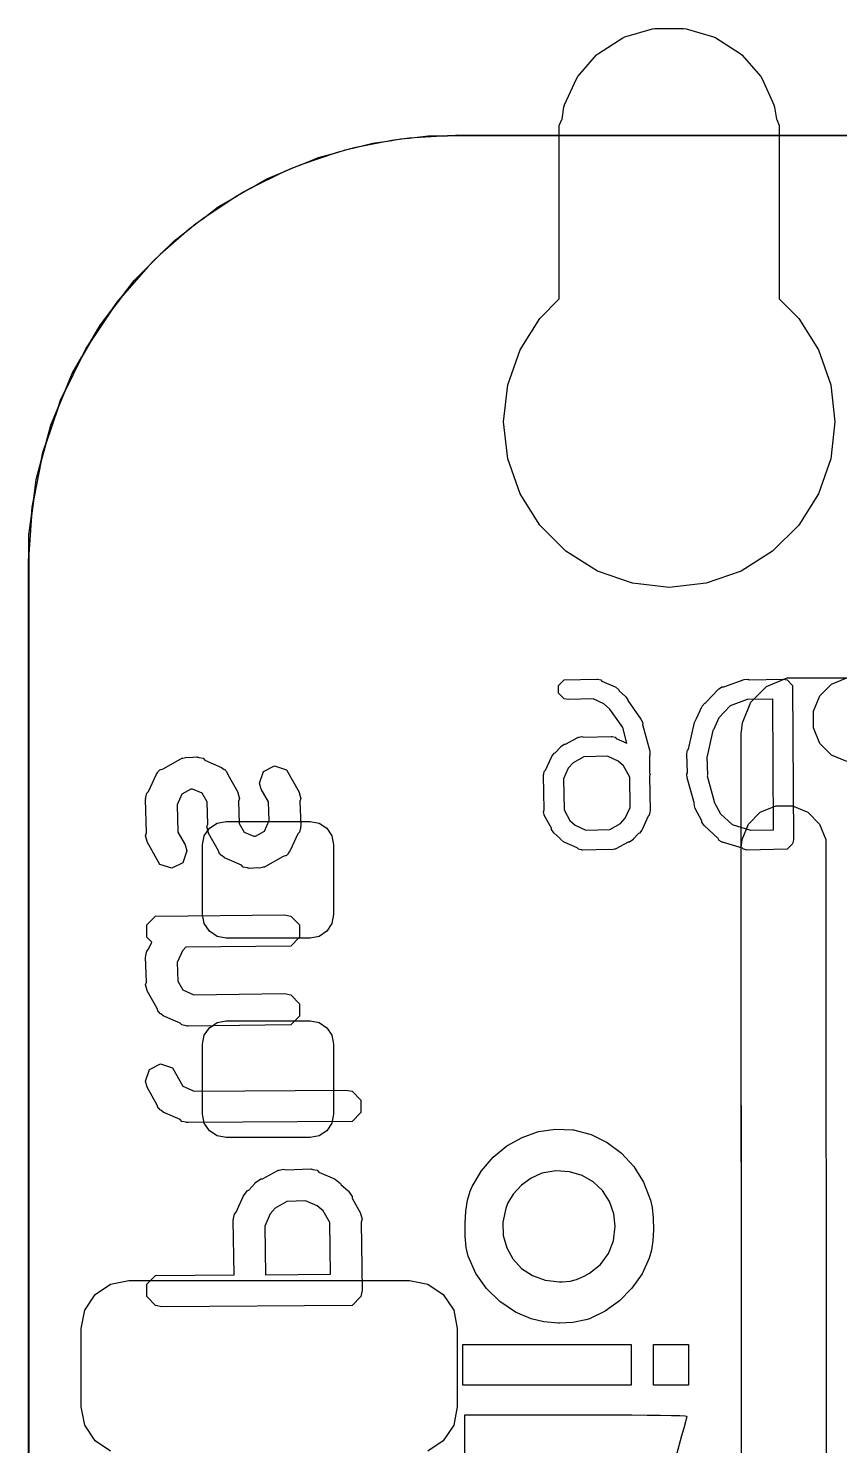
# Model space of a CAD drawing. Extents: x 138 to 258, y -115 to -93.
# Drawn here: x 138.02 to 141.64, y -101.95 to -95.64 of the extents above; entities that cross this region are included whole.
import ezdxf

# ---------------------------------------------------------------- set-up
doc = ezdxf.new("R2010")
doc.units = 0
doc.layers.add('BLACK', color=7, linetype='CONTINUOUS')

msp = doc.modelspace()

# ---------------------------------------------------------------- linework, layer by layer
at = {"layer": 'BLACK', "linetype": 'CONTINUOUS'}
for p, q in [((140.562595, -95.747861), (140.670345, -95.678614)), ((140.562595, -95.747861), (140.670345, -95.678614)), ((140.670345, -95.678614), (140.680209, -95.674109)), ((140.670345, -95.678614), (140.680209, -95.674109)), ((140.680209, -95.674109), (140.803104, -95.638023)), ((140.680209, -95.674109), (140.803104, -95.638023)), ((140.803104, -95.638023), (140.813838, -95.63648)), ((140.803104, -95.638023), (140.813838, -95.63648)), ((140.813838, -95.63648), (140.941922, -95.63648)), ((140.813838, -95.63648), (140.941922, -95.63648)), ((140.941922, -95.63648), (140.952656, -95.638023)), ((140.941922, -95.63648), (140.952656, -95.638023)), ((140.952656, -95.638023), (141.075551, -95.674109)), ((140.952656, -95.638023), (141.075551, -95.674109)), ((141.075551, -95.674109), (141.085415, -95.678614)), ((141.075551, -95.674109), (141.085415, -95.678614)), ((141.085415, -95.678614), (141.193165, -95.747861)), ((141.085415, -95.678614), (141.193165, -95.747861)), ((140.470522, -95.851762), (140.554399, -95.754963)), ((140.470522, -95.851762), (140.554399, -95.754963)), ((140.554399, -95.754963), (140.562595, -95.747861)), ((140.554399, -95.754963), (140.562595, -95.747861)), ((141.193165, -95.747861), (141.201361, -95.754963)), ((141.193165, -95.747861), (141.201361, -95.754963)), ((141.201361, -95.754963), (141.285238, -95.851762)), ((141.201361, -95.754963), (141.285238, -95.851762)), ((140.411451, -95.977393), (140.464659, -95.860885)), ((140.411451, -95.977393), (140.464659, -95.860885)), ((140.464659, -95.860885), (140.470522, -95.851762)), ((140.464659, -95.860885), (140.470522, -95.851762)), ((141.285238, -95.851762), (141.291101, -95.860885)), ((141.285238, -95.851762), (141.291101, -95.860885)), ((141.291101, -95.860885), (141.344309, -95.977393)), ((141.291101, -95.860885), (141.344309, -95.977393)), ((140.400656, -96.04163), (140.408396, -95.987798)), ((140.400656, -96.04163), (140.408396, -95.987798)), ((140.408396, -95.987798), (140.411451, -95.977393)), ((140.408396, -95.987798), (140.411451, -95.977393)), ((141.344309, -95.977393), (141.347364, -95.987798)), ((141.344309, -95.977393), (141.347364, -95.987798)), ((141.347364, -95.987798), (141.355103, -96.04163)), ((141.347364, -95.987798), (141.355103, -96.04163)), ((140.38798, -96.0692), (140.399139, -96.042259)), ((140.38798, -96.0692), (140.399139, -96.042259)), ((140.38798, -96.842632), (140.38798, -96.0692)), ((140.38798, -96.842632), (140.38798, -96.0692)), ((140.399139, -96.042259), (140.400656, -96.04163)), ((140.399139, -96.042259), (140.400656, -96.04163)), ((141.355103, -96.04163), (141.356621, -96.042259)), ((141.355103, -96.04163), (141.356621, -96.042259)), ((141.356621, -96.042259), (141.36778, -96.0692)), ((141.356621, -96.042259), (141.36778, -96.0692)), ((141.36778, -96.0692), (141.36778, -96.842632)), ((141.36778, -96.0692), (141.36778, -96.842632)), ((139.718538, -96.126097), (139.641691, -96.136214)), ((139.641691, -96.136214), (139.679782, -96.128638)), ((139.679782, -96.128638), (139.718538, -96.126097)), ((139.718538, -96.126097), (139.803823, -96.11487)), ((139.889846, -96.11487), (139.718538, -96.126097)), ((139.803823, -96.11487), (139.889846, -96.11487)), ((139.889846, -96.11487), (139.9286, -96.11233)), ((139.9286, -96.11487), (139.889846, -96.11487)), ((139.928114, -96.112427), (139.927427, -96.113114)), ((139.927427, -96.113114), (139.927427, -96.114086)), ((139.927427, -96.114086), (139.928114, -96.114773)), ((139.928696, -96.112426), (139.928114, -96.112427)), ((139.928114, -96.114773), (139.9286, -96.11487)), ((139.9286, -96.11233), (139.928696, -96.112426)), ((139.9286, -96.11487), (139.92987, -96.1136)), ((157.073503, -96.114773), (139.9286, -96.11487)), ((139.928696, -96.112426), (157.0736, -96.11233)), ((139.92987, -96.1136), (139.928696, -96.112426)), ((139.398458, -96.189764), (139.235872, -96.244954)), ((139.315353, -96.212032), (139.398458, -96.189764)), ((139.4733, -96.16971), (139.398458, -96.189764)), ((139.398458, -96.189764), (139.435221, -96.177285)), ((139.435221, -96.177285), (139.4733, -96.16971)), ((139.641691, -96.136214), (139.4733, -96.16971)), ((139.4733, -96.16971), (139.556404, -96.147443)), ((139.556404, -96.147443), (139.641691, -96.136214)), ((139.235872, -96.244954), (139.164272, -96.274612)), ((139.164272, -96.274612), (139.199102, -96.257436)), ((139.199102, -96.257436), (139.235872, -96.244954)), ((139.235872, -96.244954), (139.315353, -96.212032)), ((139.164272, -96.274612), (139.010294, -96.350546)), ((139.010294, -96.350546), (139.084795, -96.307533)), ((139.084795, -96.307533), (139.164272, -96.274612)), ((139.010294, -96.350546), (138.943174, -96.389297)), ((138.943174, -96.389297), (138.975465, -96.367722)), ((138.975465, -96.367722), (139.010294, -96.350546)), ((138.943174, -96.389297), (138.800431, -96.484674)), ((138.800431, -96.484674), (138.868675, -96.43231)), ((138.868675, -96.43231), (138.943174, -96.389297)), ((138.800431, -96.484674), (138.738934, -96.531863)), ((138.738934, -96.531863), (138.768136, -96.506254)), ((138.768136, -96.506254), (138.800431, -96.484674)), ((138.738934, -96.531863), (138.609855, -96.645063)), ((138.67069, -96.584229), (138.738934, -96.531863)), ((138.609855, -96.645063), (138.67069, -96.584229)), ((138.555063, -96.699855), (138.441863, -96.828934)), ((138.494229, -96.76069), (138.555063, -96.699855)), ((138.609855, -96.645063), (138.555063, -96.699855)), ((138.555063, -96.699855), (138.580664, -96.670664)), ((138.580664, -96.670664), (138.609855, -96.645063)), ((138.441863, -96.828934), (138.494229, -96.76069)), ((138.441863, -96.828934), (138.394674, -96.890431)), ((138.416254, -96.858136), (138.441863, -96.828934)), ((138.394674, -96.890431), (138.299297, -97.033174)), ((138.34231, -96.958675), (138.394674, -96.890431)), ((138.394674, -96.890431), (138.416254, -96.858136)), ((140.30081, -96.929802), (140.38798, -96.842632)), ((140.30081, -96.929802), (140.38798, -96.842632)), ((141.36778, -96.842632), (141.45495, -96.929802)), ((141.36778, -96.842632), (141.45495, -96.929802)), ((140.212875, -97.06975), (140.30081, -96.929802)), ((140.212875, -97.06975), (140.30081, -96.929802)), ((141.45495, -96.929802), (141.542885, -97.06975)), ((141.45495, -96.929802), (141.542885, -97.06975)), ((138.299297, -97.033174), (138.34231, -96.958675)), ((138.299297, -97.033174), (138.260546, -97.100294)), ((138.260546, -97.100294), (138.277722, -97.065465)), ((138.277722, -97.065465), (138.299297, -97.033174)), ((140.158286, -97.225757), (140.212875, -97.06975)), ((140.158286, -97.225757), (140.212875, -97.06975)), ((141.542885, -97.06975), (141.597474, -97.225757)), ((141.542885, -97.06975), (141.597474, -97.225757)), ((138.260546, -97.100294), (138.184612, -97.254272)), ((138.217533, -97.174795), (138.260546, -97.100294)), ((138.184612, -97.254272), (138.217533, -97.174795)), ((138.184612, -97.254272), (138.154954, -97.325872)), ((138.167436, -97.289102), (138.184612, -97.254272)), ((140.13978, -97.39), (140.158286, -97.225757)), ((140.13978, -97.39), (140.158286, -97.225757)), ((141.597474, -97.225757), (141.61598, -97.39)), ((141.597474, -97.225757), (141.61598, -97.39)), ((138.154954, -97.325872), (138.099764, -97.488458)), ((138.122032, -97.405353), (138.154954, -97.325872)), ((138.154954, -97.325872), (138.167436, -97.289102)), ((140.158286, -97.554243), (140.13978, -97.39)), ((140.158286, -97.554243), (140.13978, -97.39)), ((141.61598, -97.39), (141.597474, -97.554243)), ((141.61598, -97.39), (141.597474, -97.554243)), ((138.099764, -97.488458), (138.122032, -97.405353)), ((138.099764, -97.488458), (138.07971, -97.5633)), ((138.087285, -97.525221), (138.099764, -97.488458)), ((138.07971, -97.5633), (138.046214, -97.731691)), ((138.057443, -97.646404), (138.07971, -97.5633)), ((138.07971, -97.5633), (138.087285, -97.525221)), ((140.212875, -97.71025), (140.158286, -97.554243)), ((140.212875, -97.71025), (140.158286, -97.554243)), ((141.597474, -97.554243), (141.542885, -97.71025)), ((141.597474, -97.554243), (141.542885, -97.71025)), ((138.046214, -97.731691), (138.057443, -97.646404)), ((140.30081, -97.850198), (140.212875, -97.71025)), ((140.30081, -97.850198), (140.212875, -97.71025)), ((141.542885, -97.71025), (141.45495, -97.850198)), ((141.542885, -97.71025), (141.45495, -97.850198)), ((138.046214, -97.731691), (138.036097, -97.808538)), ((138.036097, -97.808538), (138.038638, -97.769782)), ((138.038638, -97.769782), (138.046214, -97.731691)), ((138.02487, -97.893823), (138.036097, -97.808538)), ((138.036097, -97.808538), (138.02487, -97.979846)), ((138.02487, -97.979846), (138.02487, -97.893823)), ((140.417682, -97.96707), (140.30081, -97.850198)), ((140.417682, -97.96707), (140.30081, -97.850198)), ((141.45495, -97.850198), (141.338078, -97.96707)), ((141.45495, -97.850198), (141.338078, -97.96707)), ((138.02233, -98.0186), (138.02487, -97.979846)), ((138.022427, -98.018114), (138.02233, -98.0186)), ((138.02233, -98.0186), (138.0236, -98.01987)), ((138.022426, -111.988503), (138.02233, -98.0186)), ((138.023114, -98.017427), (138.022427, -98.018114)), ((138.024086, -98.017427), (138.023114, -98.017427)), ((138.0236, -98.01987), (138.024773, -98.018696)), ((138.024773, -98.018114), (138.024086, -98.017427)), ((138.024773, -98.018696), (138.024773, -98.018114)), ((138.02487, -98.0186), (138.024773, -98.018696)), ((138.024773, -98.018696), (138.02487, -111.9886)), ((138.02487, -97.979846), (138.02487, -98.0186)), ((140.55763, -98.055005), (140.417682, -97.96707)), ((140.55763, -98.055005), (140.417682, -97.96707)), ((141.338078, -97.96707), (141.19813, -98.055005)), ((141.338078, -97.96707), (141.19813, -98.055005)), ((140.713637, -98.109594), (140.55763, -98.055005)), ((140.713637, -98.109594), (140.55763, -98.055005)), ((141.19813, -98.055005), (141.042123, -98.109594)), ((141.19813, -98.055005), (141.042123, -98.109594)), ((140.87788, -98.1281), (140.713637, -98.109594)), ((140.87788, -98.1281), (140.713637, -98.109594)), ((141.042123, -98.109594), (140.87788, -98.1281)), ((141.042123, -98.109594), (140.87788, -98.1281)), ((141.311485, -98.569407), (141.403047, -98.531481)), ((141.403047, -98.531481), (151.9936, -98.5266)), ((141.600764, -98.558705), (141.669435, -98.53026)), ((140.385003, -98.564525), (140.409747, -98.539781)), ((140.385003, -98.599517), (140.385003, -98.564525)), ((140.409747, -98.539781), (140.554968, -98.536301)), ((140.554968, -98.536301), (140.557213, -98.536747)), ((140.557213, -98.536747), (140.558209, -98.536416)), ((140.558209, -98.536416), (140.560301, -98.537361)), ((140.560301, -98.537361), (140.572464, -98.539781)), ((140.572464, -98.539781), (140.578081, -98.545398)), ((140.578081, -98.545398), (140.636298, -98.571712)), ((140.636298, -98.571712), (140.636328, -98.571712)), ((140.636328, -98.571712), (140.636358, -98.571739)), ((140.636358, -98.571739), (140.639278, -98.573059)), ((140.639278, -98.573059), (140.65337, -98.583996)), ((140.65337, -98.583996), (140.654778, -98.58822)), ((140.654778, -98.58822), (140.683092, -98.613555)), ((141.041285, -98.641485), (141.097405, -98.581623)), ((141.097405, -98.581623), (141.099308, -98.580351)), ((141.099308, -98.580351), (141.099778, -98.579412)), ((141.099778, -98.579412), (141.101849, -98.578653)), ((141.101849, -98.578653), (141.112237, -98.571712)), ((141.112237, -98.571712), (141.1208, -98.571712)), ((141.1208, -98.571712), (141.211071, -98.538647)), ((141.211071, -98.538647), (141.228769, -98.536416)), ((141.228769, -98.536416), (141.23446, -98.539261)), ((141.23446, -98.539261), (141.385185, -98.536301)), ((141.241407, -98.639485), (141.311485, -98.569407)), ((141.385185, -98.536301), (141.402681, -98.539781)), ((141.402681, -98.539781), (141.427425, -98.564525)), ((141.427425, -98.564525), (141.430905, -99.252581)), ((141.548205, -98.611264), (141.600764, -98.558705)), ((140.409747, -98.624261), (140.385003, -98.599517)), ((140.427243, -98.627741), (140.409747, -98.624261)), ((140.539262, -98.625056), (140.427243, -98.627741)), ((140.586791, -98.646539), (140.539262, -98.625056)), ((140.611736, -98.668859), (140.586791, -98.646539)), ((140.683092, -98.613555), (140.693003, -98.628388)), ((140.693003, -98.628388), (140.693003, -98.631716)), ((140.693003, -98.631716), (140.751354, -98.714456)), ((140.999904, -98.71284), (141.023631, -98.660348)), ((141.023631, -98.660318), (141.023657, -98.660289)), ((141.023631, -98.660348), (141.023631, -98.660318)), ((141.023657, -98.660289), (141.024978, -98.657368)), ((141.024978, -98.657368), (141.035915, -98.643276)), ((141.035915, -98.643276), (141.041285, -98.641485)), ((141.149557, -98.65536), (141.098447, -98.70988)), ((141.22516, -98.627667), (141.149557, -98.65536)), ((141.203481, -98.731047), (141.241407, -98.639485)), ((141.225528, -98.627741), (141.22516, -98.627667)), ((141.339684, -98.625498), (141.225528, -98.627741)), ((141.342629, -99.207696), (141.339684, -98.625498)), ((141.51976, -98.679935), (141.548205, -98.611264)), ((140.612722, -98.671245), (140.611736, -98.668859)), ((140.670305, -98.752897), (140.612722, -98.671245)), ((140.751354, -98.714456), (140.75136, -98.71446)), ((140.75136, -98.71446), (140.751362, -98.714467)), ((140.751362, -98.714467), (140.752667, -98.716318)), ((140.752667, -98.716318), (140.759476, -98.732805)), ((140.989585, -98.730589), (140.997205, -98.71446)), ((140.997205, -98.71446), (140.999904, -98.71284)), ((141.098447, -98.70988), (141.074833, -98.762124)), ((141.51976, -98.754265), (141.51976, -98.679935)), ((140.689385, -98.822293), (140.670305, -98.752897)), ((140.759476, -98.732805), (140.758182, -98.739273)), ((140.758182, -98.739273), (140.790912, -98.858315)), ((140.962965, -98.84871), (140.989585, -98.730589)), ((141.072303, -98.765383), (141.046363, -98.880493)), ((141.074833, -98.762124), (141.072303, -98.765383)), ((141.1986, -98.7806), (141.203481, -98.731047)), ((141.203481, -111.275636), (141.1986, -98.7806)), ((141.548205, -98.822936), (141.51976, -98.754265)), ((140.369581, -98.865387), (140.39265, -98.839605)), ((140.39265, -98.839605), (140.392703, -98.839448)), ((140.392703, -98.839448), (140.392877, -98.839352)), ((140.392877, -98.839352), (140.394915, -98.837075)), ((140.394915, -98.837075), (140.409747, -98.827164)), ((140.409747, -98.827164), (140.41504, -98.827164)), ((140.41504, -98.827164), (140.470658, -98.796579)), ((140.470658, -98.796579), (140.472866, -98.795974)), ((140.472866, -98.795974), (140.473609, -98.795232)), ((140.473609, -98.795232), (140.475764, -98.79518)), ((140.475764, -98.79518), (140.487863, -98.791867)), ((140.487863, -98.791867), (140.496324, -98.794687)), ((140.496324, -98.794687), (140.618831, -98.791752)), ((140.618831, -98.791752), (140.621077, -98.792198)), ((140.621077, -98.792198), (140.622073, -98.791867)), ((140.622073, -98.791867), (140.624166, -98.792813)), ((140.624166, -98.792813), (140.636327, -98.795232)), ((140.636327, -98.795232), (140.641944, -98.800849)), ((140.641944, -98.800849), (140.689385, -98.822293)), ((140.959768, -98.851908), (140.962965, -98.84871)), ((141.600764, -98.875495), (141.548205, -98.822936)), ((138.622385, -98.935769), (138.701615, -98.891294)), ((138.701615, -98.891294), (138.705112, -98.890336)), ((138.705112, -98.890336), (138.706287, -98.889162)), ((138.706287, -98.889162), (138.710743, -98.888794)), ((138.710743, -98.888794), (138.728857, -98.883834)), ((138.728857, -98.883834), (138.73719, -98.886611)), ((138.73719, -98.886611), (138.773056, -98.883652)), ((138.773056, -98.883652), (138.776612, -98.884359)), ((138.776612, -98.884359), (138.778188, -98.883834)), ((138.778188, -98.883834), (138.781644, -98.88536)), ((138.781644, -98.88536), (138.800758, -98.889162)), ((138.800758, -98.889162), (138.809062, -98.897466)), ((138.809062, -98.897466), (138.883566, -98.930363)), ((140.326757, -98.942084), (140.353071, -98.883865)), ((140.353071, -98.883865), (140.353072, -98.883838)), ((140.353072, -98.883838), (140.353097, -98.883809)), ((140.353097, -98.883809), (140.354418, -98.880888)), ((140.354418, -98.880888), (140.365355, -98.866796)), ((140.365355, -98.866796), (140.369581, -98.865387)), ((140.449378, -98.909368), (140.427899, -98.933372)), ((140.497245, -98.883044), (140.449378, -98.909368)), ((140.603124, -98.880507), (140.497245, -98.883044)), ((140.650654, -98.901992), (140.603124, -98.880507)), ((140.674662, -98.923473), (140.650654, -98.901992)), ((140.791779, -98.876133), (140.789161, -98.880495)), ((140.789161, -98.880495), (140.790104, -98.954442)), ((140.790912, -98.858315), (140.791779, -98.876133)), ((140.956288, -98.869404), (140.959768, -98.851908)), ((140.958914, -98.95492), (140.956288, -98.869404)), ((141.046363, -98.880493), (141.045201, -98.882951)), ((141.045201, -98.882951), (141.047728, -98.965198)), ((141.669435, -98.90394), (141.600764, -98.875495)), ((138.55821, -99.037238), (138.591107, -98.962736)), ((138.591107, -98.962736), (138.599943, -98.951349)), ((138.599943, -98.951349), (138.601167, -98.94768)), ((138.601167, -98.94768), (138.604046, -98.946063)), ((138.604046, -98.946063), (138.608424, -98.940423)), ((138.608424, -98.940423), (138.622385, -98.935769)), ((138.883566, -98.930363), (138.894951, -98.939199)), ((138.894951, -98.939199), (138.898623, -98.940423)), ((138.898623, -98.940423), (138.900239, -98.943303)), ((138.900239, -98.943303), (138.905879, -98.94768)), ((138.905879, -98.94768), (138.910532, -98.961639)), ((138.910532, -98.961639), (138.955007, -99.040871)), ((139.052457, -99.000243), (139.069978, -98.94768)), ((139.069978, -98.94768), (139.119532, -98.922902)), ((139.119532, -98.922902), (139.172095, -98.940423)), ((139.172095, -98.940423), (139.228481, -99.040871)), ((140.31766, -98.965198), (140.318106, -98.962952)), ((140.320688, -99.119356), (140.31766, -98.965198)), ((140.317775, -98.961957), (140.31872, -98.959864)), ((140.318106, -98.962952), (140.317775, -98.961957)), ((140.31872, -98.959864), (140.32114, -98.947702)), ((140.32114, -98.947702), (140.326757, -98.942084)), ((140.427899, -98.933372), (140.406278, -98.981207)), ((140.702163, -98.973484), (140.674662, -98.923473)), ((140.703883, -99.108347), (140.702163, -98.973484)), ((140.790104, -98.954442), (140.792162, -98.961956)), ((140.792162, -98.961956), (140.790272, -98.967624)), ((140.790272, -98.967624), (140.792277, -99.124855)), ((140.956786, -98.958469), (140.958914, -98.95492)), ((140.957653, -98.976287), (140.956786, -98.958469)), ((140.989583, -99.09242), (140.957653, -98.976287)), ((141.047728, -98.965198), (141.047097, -98.968366)), ((141.047097, -98.968366), (141.078295, -99.081835)), ((138.549906, -99.045543), (138.55821, -99.037238)), ((138.745972, -99.027443), (138.706191, -99.049773)), ((138.75421, -99.026763), (138.745972, -99.027443)), ((138.796528, -99.045447), (138.75421, -99.026763)), ((139.059918, -99.027484), (139.052457, -99.000243)), ((139.091759, -99.084209), (139.059918, -99.027484)), ((140.406278, -98.981207), (140.40898, -99.118765)), ((138.544396, -99.073245), (138.545103, -99.069688)), ((138.548846, -99.221843), (138.544396, -99.073245)), ((138.544578, -99.068112), (138.546104, -99.064654)), ((138.545103, -99.069688), (138.544578, -99.068112)), ((138.546104, -99.064654), (138.549906, -99.045543)), ((138.706191, -99.049773), (138.685215, -99.097279)), ((138.685215, -99.097279), (138.688852, -99.218717)), ((138.818285, -99.084209), (138.796528, -99.045447)), ((138.822063, -99.183544), (138.818285, -99.084209)), ((138.955007, -99.040871), (138.955964, -99.044368)), ((138.955964, -99.044368), (138.957139, -99.045543)), ((138.957139, -99.045543), (138.957276, -99.049158)), ((138.957276, -99.049158), (138.962467, -99.068113)), ((138.962467, -99.068113), (138.958454, -99.080149)), ((138.958454, -99.080149), (138.962232, -99.179482)), ((139.094918, -99.167285), (139.091759, -99.084209)), ((139.228481, -99.040871), (139.229438, -99.044368)), ((139.229438, -99.044368), (139.230613, -99.045543)), ((139.230613, -99.045543), (139.23075, -99.049158)), ((139.23075, -99.049158), (139.235941, -99.068113)), ((139.235941, -99.068113), (139.231928, -99.080149)), ((139.231928, -99.080149), (139.236123, -99.190448)), ((140.988335, -99.096165), (140.989583, -99.09242)), ((140.993047, -99.11337), (140.988335, -99.096165)), ((141.078295, -99.081835), (141.07844, -99.084835)), ((141.07844, -99.084835), (141.106764, -99.136341)), ((141.283264, -99.130205), (141.351935, -99.10176)), ((141.351935, -99.10176), (141.426265, -99.10176)), ((141.426265, -99.10176), (141.494936, -99.130205)), ((140.317775, -99.128096), (140.320688, -99.119356)), ((140.321098, -99.14023), (140.317775, -99.128096)), ((140.32114, -99.142351), (140.321098, -99.14023)), ((140.321882, -99.143093), (140.32114, -99.142351)), ((140.322487, -99.145301), (140.321882, -99.143093)), ((140.353071, -99.200918), (140.322487, -99.145301)), ((140.40898, -99.118765), (140.435273, -99.166579)), ((140.660555, -99.180687), (140.682035, -99.15668)), ((140.682035, -99.15668), (140.703883, -99.108347)), ((140.783179, -99.147968), (140.756864, -99.206185)), ((140.788797, -99.142351), (140.783179, -99.147968)), ((140.791215, -99.13019), (140.788797, -99.142351)), ((140.792162, -99.128097), (140.791215, -99.13019)), ((140.792277, -99.124855), (140.79183, -99.127101)), ((140.79183, -99.127101), (140.792162, -99.128097)), ((141.023631, -99.168987), (140.993047, -99.11337)), ((141.106764, -99.136341), (141.106815, -99.136528)), ((141.106815, -99.136528), (141.158026, -99.184536)), ((141.230705, -99.182764), (141.283264, -99.130205)), ((141.494936, -99.130205), (141.547495, -99.182764)), ((138.544578, -99.234649), (138.548846, -99.221843)), ((138.688852, -99.218717), (138.720602, -99.275277)), ((138.806276, -99.23517), (138.828988, -99.201179)), ((138.818051, -99.195581), (138.822063, -99.183544)), ((138.823241, -99.214531), (138.818051, -99.195581)), ((138.823379, -99.21815), (138.823241, -99.214531)), ((138.824554, -99.219325), (138.823379, -99.21815)), ((138.825512, -99.222822), (138.824554, -99.219325)), ((138.869985, -99.30205), (138.825512, -99.222822)), ((138.828988, -99.201179), (138.862979, -99.178467)), ((138.862979, -99.178467), (138.903076, -99.170492)), ((138.903076, -99.170492), (139.277725, -99.170491)), ((138.962232, -99.179482), (138.983991, -99.218245)), ((138.983991, -99.218245), (139.026306, -99.236929)), ((139.034545, -99.236249), (139.074327, -99.213918)), ((139.074327, -99.213918), (139.094918, -99.167285)), ((139.222308, -99.226454), (139.189412, -99.300957)), ((139.230613, -99.21815), (139.222308, -99.226454)), ((139.234414, -99.199036), (139.230613, -99.21815)), ((139.235941, -99.19558), (139.234414, -99.199036)), ((139.236123, -99.190448), (139.235415, -99.194004)), ((139.235415, -99.194004), (139.235941, -99.19558)), ((139.277725, -99.170491), (139.317821, -99.178467)), ((139.317821, -99.178467), (139.351812, -99.201179)), ((139.351812, -99.201179), (139.374524, -99.23517)), ((140.353071, -99.206215), (140.353071, -99.200918)), ((140.362982, -99.221047), (140.353071, -99.206215)), ((140.365261, -99.223086), (140.362982, -99.221047)), ((140.365355, -99.223257), (140.365261, -99.223086)), ((140.365509, -99.223308), (140.365355, -99.223257)), ((140.391295, -99.24638), (140.365509, -99.223308)), ((140.435273, -99.166579), (140.459282, -99.188062)), ((140.459282, -99.188062), (140.506811, -99.209545)), ((140.506811, -99.209545), (140.612691, -99.207008)), ((140.612691, -99.207008), (140.660555, -99.180687)), ((140.740355, -99.224665), (140.717285, -99.250449)), ((140.744581, -99.223257), (140.740355, -99.224665)), ((140.755518, -99.209165), (140.744581, -99.223257)), ((140.756838, -99.206243), (140.755518, -99.209165)), ((140.756865, -99.206214), (140.756838, -99.206243)), ((140.756864, -99.206185), (140.756865, -99.206214)), ((141.023631, -99.174284), (141.023631, -99.168987)), ((141.033542, -99.189116), (141.023631, -99.174284)), ((141.096032, -99.247698), (141.033542, -99.189116)), ((141.158026, -99.184536), (141.239986, -99.209207)), ((141.20226, -99.251435), (141.230705, -99.182764)), ((141.239986, -99.209207), (141.240844, -99.209696)), ((141.240844, -99.209696), (141.342629, -99.207696)), ((141.547495, -99.182764), (141.57594, -99.251435)), ((138.549801, -99.253719), (138.544578, -99.234649)), ((138.549906, -99.257218), (138.549801, -99.253719)), ((138.551081, -99.258393), (138.549906, -99.257218)), ((138.552039, -99.26189), (138.551081, -99.258393)), ((138.608424, -99.362338), (138.552039, -99.26189)), ((138.720602, -99.275277), (138.728062, -99.302519)), ((138.7983, -99.275266), (138.806276, -99.23517)), ((138.798301, -99.586415), (138.7983, -99.275266)), ((139.026306, -99.236929), (139.034545, -99.236249)), ((139.374524, -99.23517), (139.382499, -99.275267)), ((139.382499, -99.275267), (139.3825, -99.586416)), ((140.392704, -99.250606), (140.391295, -99.24638)), ((140.406796, -99.261543), (140.392704, -99.250606)), ((140.409717, -99.262863), (140.406796, -99.261543)), ((140.409747, -99.26289), (140.409717, -99.262863)), ((140.409776, -99.26289), (140.409747, -99.26289)), ((140.467991, -99.289203), (140.409776, -99.26289)), ((140.473609, -99.294821), (140.467991, -99.289203)), ((140.694895, -99.262889), (140.639277, -99.293474)), ((140.700191, -99.262889), (140.694895, -99.262889)), ((140.715023, -99.252978), (140.700191, -99.262889)), ((140.71706, -99.2507), (140.715023, -99.252978)), ((140.717233, -99.250606), (140.71706, -99.2507)), ((140.717285, -99.250449), (140.717233, -99.250606)), ((141.099778, -99.25519), (141.096032, -99.247698)), ((141.110608, -99.261363), (141.099778, -99.25519)), ((141.112237, -99.26289), (141.110608, -99.261363)), ((141.113287, -99.26289), (141.112237, -99.26289)), ((141.115276, -99.264024), (141.113287, -99.26289)), ((141.203916, -99.290705), (141.115276, -99.264024)), ((141.1986, -99.2886), (141.20226, -99.251435)), ((141.20226, -105.675765), (141.1986, -99.2886)), ((141.208032, -99.294821), (141.203916, -99.290705)), ((141.427425, -99.270077), (141.402681, -99.294821)), ((141.430905, -99.252581), (141.427425, -99.270077)), ((141.57594, -99.251435), (141.5796, -105.6386)), ((138.710541, -99.355081), (138.660987, -99.379859)), ((138.728062, -99.302519), (138.710541, -99.355081)), ((138.87464, -99.316013), (138.869985, -99.30205)), ((138.88028, -99.32039), (138.87464, -99.316013)), ((138.881897, -99.32327), (138.88028, -99.32039)), ((138.885566, -99.324493), (138.881897, -99.32327)), ((138.896953, -99.33333), (138.885566, -99.324493)), ((138.971455, -99.366226), (138.896953, -99.33333)), ((139.158132, -99.327924), (139.078904, -99.372398)), ((139.172095, -99.32327), (139.158132, -99.327924)), ((139.176472, -99.317629), (139.172095, -99.32327)), ((139.179352, -99.316013), (139.176472, -99.317629)), ((139.180575, -99.312343), (139.179352, -99.316013)), ((139.189412, -99.300957), (139.180575, -99.312343)), ((140.485771, -99.29724), (140.473609, -99.294821)), ((140.487864, -99.298186), (140.485771, -99.29724)), ((140.488859, -99.297854), (140.487864, -99.298186)), ((140.491105, -99.298301), (140.488859, -99.297854)), ((140.61361, -99.295365), (140.491105, -99.298301)), ((140.622072, -99.298186), (140.61361, -99.295365)), ((140.634169, -99.294872), (140.622072, -99.298186)), ((140.636327, -99.294821), (140.634169, -99.294872)), ((140.637069, -99.294078), (140.636327, -99.294821)), ((140.639277, -99.293474), (140.637069, -99.294078)), ((141.225528, -99.298301), (141.208032, -99.294821)), ((141.402681, -99.294821), (141.225528, -99.298301)), ((138.660987, -99.379859), (138.608424, -99.362338)), ((138.97976, -99.374531), (138.971455, -99.366226)), ((138.998873, -99.378332), (138.97976, -99.374531)), ((139.00233, -99.379859), (138.998873, -99.378332)), ((139.003905, -99.379333), (139.00233, -99.379859)), ((139.007462, -99.380041), (139.003905, -99.379333)), ((139.043329, -99.377081), (139.007462, -99.380041)), ((139.051663, -99.379859), (139.043329, -99.377081)), ((139.069772, -99.374899), (139.051663, -99.379859)), ((139.074232, -99.374531), (139.069772, -99.374899)), ((139.075407, -99.373355), (139.074232, -99.374531)), ((139.078904, -99.372398), (139.075407, -99.373355)), ((138.549906, -99.631558), (138.589084, -99.59238)), ((138.589084, -99.59238), (139.163733, -99.58687)), ((138.806276, -99.626512), (138.798301, -99.586415)), ((139.163733, -99.58687), (139.191435, -99.59238)), ((139.191435, -99.59238), (139.230613, -99.631558)), ((139.3825, -99.586416), (139.374524, -99.626512)), ((138.549906, -99.686962), (138.549906, -99.631558)), ((138.828988, -99.660503), (138.806276, -99.626512)), ((138.862979, -99.683215), (138.828988, -99.660503)), ((139.230613, -99.631558), (139.230613, -99.686962)), ((139.351812, -99.660503), (139.317821, -99.683215)), ((139.374524, -99.626512), (139.351812, -99.660503)), ((138.572052, -99.709108), (138.549906, -99.686962)), ((138.55821, -99.740456), (138.572052, -99.709108)), ((138.723576, -99.730626), (138.708425, -99.747932)), ((139.191435, -99.72614), (138.723576, -99.730626)), ((138.903075, -99.691191), (138.862979, -99.683215)), ((139.277724, -99.69119), (138.903075, -99.691191)), ((139.230613, -99.686962), (139.191435, -99.72614)), ((139.317821, -99.683215), (139.277724, -99.69119)), ((138.544396, -99.776463), (138.545103, -99.772906)), ((138.54859, -99.886762), (138.544396, -99.776463)), ((138.544578, -99.771331), (138.546104, -99.767874)), ((138.545103, -99.772906), (138.544578, -99.771331)), ((138.546104, -99.767874), (138.549906, -99.748761)), ((138.549906, -99.748761), (138.55821, -99.740456)), ((138.708425, -99.747932), (138.6856, -99.799627)), ((138.6856, -99.799627), (138.688759, -99.8827)), ((138.544578, -99.898799), (138.54859, -99.886762)), ((138.549768, -99.917749), (138.544578, -99.898799)), ((138.549906, -99.921368), (138.549768, -99.917749)), ((138.551081, -99.922543), (138.549906, -99.921368)), ((138.552039, -99.92604), (138.551081, -99.922543)), ((138.688759, -99.8827), (138.710518, -99.921463)), ((138.710518, -99.921463), (138.760066, -99.94334)), ((138.596512, -100.005267), (138.552039, -99.92604)), ((138.760066, -99.94334), (139.163733, -99.938478)), ((139.163733, -99.938478), (139.191435, -99.943988)), ((139.191435, -99.943988), (139.230613, -99.983166)), ((139.230613, -99.983166), (139.230613, -100.03857)), ((138.601167, -100.019232), (138.596512, -100.005267)), ((138.606808, -100.02361), (138.601167, -100.019232)), ((138.608424, -100.026488), (138.606808, -100.02361)), ((138.612092, -100.02771), (138.608424, -100.026488)), ((138.623481, -100.036549), (138.612092, -100.02771)), ((138.697983, -100.069444), (138.623481, -100.036549)), ((139.230613, -100.03857), (139.191435, -100.077748)), ((138.706287, -100.077748), (138.697983, -100.069444)), ((138.7254, -100.081549), (138.706287, -100.077748)), ((138.728857, -100.083076), (138.7254, -100.081549)), ((138.730432, -100.08255), (138.728857, -100.083076)), ((138.733989, -100.083258), (138.730432, -100.08255)), ((139.191435, -100.077748), (138.733989, -100.083258)), ((138.806276, -100.12417), (138.828988, -100.090179)), ((138.828988, -100.090179), (138.862979, -100.067467)), ((138.862979, -100.067467), (138.903076, -100.059492)), ((138.903076, -100.059492), (139.277725, -100.059491)), ((139.277725, -100.059491), (139.317821, -100.067467)), ((139.317821, -100.067467), (139.351812, -100.090179)), ((139.351812, -100.090179), (139.374524, -100.12417)), ((138.7983, -100.164266), (138.806276, -100.12417)), ((138.798301, -100.475415), (138.7983, -100.164266)), ((139.374524, -100.12417), (139.382499, -100.164267)), ((139.382499, -100.164267), (139.3825, -100.475416)), ((138.544578, -100.328543), (138.562099, -100.27598)), ((138.562099, -100.27598), (138.611653, -100.251202)), ((138.611653, -100.251202), (138.664216, -100.268723)), ((138.664216, -100.268723), (138.710518, -100.351207)), ((138.552039, -100.355784), (138.544578, -100.328543)), ((138.596512, -100.435011), (138.552039, -100.355784)), ((138.710518, -100.351207), (138.760605, -100.373322)), ((138.760605, -100.373322), (139.437206, -100.368222)), ((139.437206, -100.368222), (139.464908, -100.373732)), ((139.464908, -100.373732), (139.504086, -100.41291)), ((139.504086, -100.41291), (139.504086, -100.468314)), ((138.601167, -100.448976), (138.596512, -100.435011)), ((138.606808, -100.453354), (138.601167, -100.448976)), ((138.608424, -100.456232), (138.606808, -100.453354)), ((138.612092, -100.457454), (138.608424, -100.456232)), ((138.623481, -100.466293), (138.612092, -100.457454)), ((138.697983, -100.499188), (138.623481, -100.466293)), ((138.806276, -100.515512), (138.798301, -100.475415)), ((139.3825, -100.475416), (139.374524, -100.515512)), ((139.504086, -100.468314), (139.464908, -100.507492)), ((138.706287, -100.507492), (138.697983, -100.499188)), ((138.7254, -100.511293), (138.706287, -100.507492)), ((138.728857, -100.51282), (138.7254, -100.511293)), ((138.730432, -100.512294), (138.728857, -100.51282)), ((138.733989, -100.513002), (138.730432, -100.512294)), ((139.464908, -100.507492), (138.733989, -100.513002)), ((138.828988, -100.549503), (138.806276, -100.515512)), ((138.862979, -100.572215), (138.828988, -100.549503)), ((139.351812, -100.549503), (139.317821, -100.572215)), ((139.374524, -100.515512), (139.351812, -100.549503)), ((140.222323, -100.578956), (140.295412, -100.553381)), ((140.295412, -100.553381), (140.371451, -100.541833)), ((140.371451, -100.541833), (140.448415, -100.545522)), ((140.448415, -100.545522), (140.451512, -100.546006)), ((140.451512, -100.546006), (140.529506, -100.566577)), ((138.903075, -100.580191), (138.862979, -100.572215)), ((139.277724, -100.58019), (138.903075, -100.580191)), ((139.317821, -100.572215), (139.277724, -100.58019)), ((140.093099, -100.667349), (140.154211, -100.617349)), ((140.154211, -100.617349), (140.222323, -100.578956)), ((140.529506, -100.566577), (140.60111, -100.601514)), ((140.60111, -100.601514), (140.664852, -100.649486)), ((140.041014, -100.727747), (140.093099, -100.667349)), ((140.664852, -100.649486), (140.719258, -100.70916)), ((139.065558, -100.764409), (139.131359, -100.727473)), ((139.131359, -100.727473), (139.134856, -100.726515)), ((139.134856, -100.726515), (139.136031, -100.725341)), ((139.136031, -100.725341), (139.139646, -100.725203)), ((139.139646, -100.725203), (139.158601, -100.720013)), ((139.158601, -100.720013), (139.170637, -100.724025)), ((139.170637, -100.724025), (139.280935, -100.719831)), ((139.280935, -100.719831), (139.284491, -100.720538)), ((139.284491, -100.720538), (139.286067, -100.720013)), ((139.286067, -100.720013), (139.289523, -100.721539)), ((139.289523, -100.721539), (139.308637, -100.725341)), ((139.308637, -100.725341), (139.316941, -100.733645)), ((139.316941, -100.733645), (139.386614, -100.764409)), ((139.99998, -100.797335), (140.041014, -100.727747)), ((140.307535, -100.739416), (140.262877, -100.760324)), ((140.310522, -100.738513), (140.307535, -100.739416)), ((140.373069, -100.727902), (140.310522, -100.738513)), ((140.433307, -100.731788), (140.373069, -100.727902)), ((140.489285, -100.748763), (140.433307, -100.731788)), ((140.719258, -100.70916), (140.762857, -100.779204)), ((139.004991, -100.813705), (139.03078, -100.784247)), ((139.03078, -100.784247), (139.03091, -100.783858)), ((139.03091, -100.783858), (139.031324, -100.783625)), ((139.031324, -100.783625), (139.034409, -100.780102)), ((139.034409, -100.780102), (139.057894, -100.764409)), ((139.057894, -100.764409), (139.065558, -100.764409)), ((139.386614, -100.764409), (139.386774, -100.764409)), ((139.386774, -100.764409), (139.386936, -100.764551)), ((139.386936, -100.764551), (139.391445, -100.766542)), ((139.391445, -100.766542), (139.413758, -100.783859)), ((139.413758, -100.783859), (139.415722, -100.78975)), ((139.415722, -100.78975), (139.44518, -100.815539)), ((139.990441, -100.819049), (139.99998, -100.797335)), ((140.219751, -100.792654), (140.183048, -100.832062)), ((140.262877, -100.760324), (140.219751, -100.792654)), ((140.53905, -100.777417), (140.489285, -100.748763)), ((140.58065, -100.816342), (140.53905, -100.777417)), ((140.762857, -100.779204), (140.794174, -100.858287)), ((138.948886, -100.912484), (138.97965, -100.842812)), ((138.97965, -100.842653), (138.979792, -100.84249)), ((138.97965, -100.842812), (138.97965, -100.842653)), ((138.979792, -100.84249), (138.981783, -100.837982)), ((138.981783, -100.837982), (138.9991, -100.815669)), ((138.9991, -100.815669), (139.004991, -100.813705)), ((139.174697, -100.864194), (139.122051, -100.893746)), ((139.25777, -100.861035), (139.174697, -100.864194)), ((139.309465, -100.88386), (139.25777, -100.861035)), ((139.44518, -100.815539), (139.445568, -100.815669)), ((139.445568, -100.815669), (139.445799, -100.816081)), ((139.445799, -100.816081), (139.449325, -100.819168)), ((139.449325, -100.819168), (139.465018, -100.842653)), ((139.465018, -100.842653), (139.465018, -100.850317)), ((139.465018, -100.850317), (139.501954, -100.916117)), ((139.971876, -100.907934), (139.979284, -100.858098)), ((139.979284, -100.858098), (139.990441, -100.819049)), ((140.183048, -100.832062), (140.157664, -100.874205)), ((140.612133, -100.864129), (140.58065, -100.816342)), ((140.631549, -100.919369), (140.612133, -100.864129)), ((140.794174, -100.858287), (140.801171, -100.891996)), ((138.93678, -100.9399), (138.940582, -100.920789)), ((138.940582, -100.920789), (138.948886, -100.912484)), ((139.0991, -100.919963), (139.075205, -100.974079)), ((139.122051, -100.893746), (139.0991, -100.919963)), ((139.335682, -100.906811), (139.309465, -100.88386)), ((139.364986, -100.959016), (139.335682, -100.906811)), ((139.501954, -100.916117), (139.502911, -100.919614)), ((139.502911, -100.919614), (139.504086, -100.920789)), ((139.504086, -100.920789), (139.504139, -100.924098)), ((139.504139, -100.924098), (139.509414, -100.943359)), ((139.96837, -100.963259), (139.971876, -100.907934)), ((140.149454, -100.895606), (140.136473, -100.956795)), ((140.157664, -100.874205), (140.149454, -100.895606)), ((140.637091, -100.974231), (140.631549, -100.919369)), ((140.801171, -100.891996), (140.805816, -100.939368)), ((138.935072, -100.948491), (138.935779, -100.944934)), ((138.939013, -101.191878), (138.935072, -100.948491)), ((138.935254, -100.943358), (138.93678, -100.9399)), ((138.935779, -100.944934), (138.935254, -100.943358)), ((139.075205, -100.974079), (139.078717, -101.19097)), ((139.368712, -101.189086), (139.364986, -100.959016)), ((139.509414, -100.943359), (139.504681, -100.957556)), ((139.504681, -100.957556), (139.509596, -101.261032)), ((139.968913, -101.018777), (139.96837, -100.963259)), ((140.136473, -100.956795), (140.138266, -101.015994)), ((140.629272, -101.039911), (140.637091, -100.974231)), ((140.807004, -100.990931), (140.804612, -101.04037)), ((140.805816, -100.939368), (140.807004, -100.990931)), ((139.973657, -101.069189), (139.968913, -101.018777)), ((140.138266, -101.015994), (140.153575, -101.071302)), ((140.607434, -101.097038), (140.629272, -101.039911)), ((140.804612, -101.04037), (140.798519, -101.081369)), ((139.982269, -101.107761), (139.973657, -101.069189)), ((140.016147, -101.184912), (139.982269, -101.107761)), ((140.153575, -101.071302), (140.181138, -101.120817)), ((140.181138, -101.120817), (140.219696, -101.162638)), ((140.571815, -101.145228), (140.607434, -101.097038)), ((140.788263, -101.117089), (140.756462, -101.186712)), ((140.798519, -101.081369), (140.788263, -101.117089)), ((140.063322, -101.253097), (140.016147, -101.184912)), ((140.219696, -101.162638), (140.26799, -101.194865)), ((140.499016, -101.197066), (140.522654, -101.184098)), ((140.522654, -101.184098), (140.571815, -101.145228)), ((140.756462, -101.186712), (140.711681, -101.251104)), ((138.319795, -101.279591), (138.388929, -101.233396)), ((138.388929, -101.233396), (138.470479, -101.217175)), ((138.470479, -101.217175), (139.720479, -101.217175)), ((138.549906, -101.23333), (138.589084, -101.194152)), ((138.549906, -101.288734), (138.549906, -101.23333)), ((138.589084, -101.194152), (138.939013, -101.191878)), ((139.078717, -101.19097), (139.368712, -101.189086)), ((139.720479, -101.217175), (139.802029, -101.233396)), ((139.802029, -101.233396), (139.871163, -101.279591)), ((140.26799, -101.194865), (140.32476, -101.215595)), ((140.32476, -101.215595), (140.388745, -101.222927)), ((140.388745, -101.222927), (140.402382, -101.222783)), ((140.402382, -101.222783), (140.435756, -101.22002)), ((140.435756, -101.22002), (140.46501, -101.212141)), ((140.46501, -101.212141), (140.499016, -101.197066)), ((138.2736, -101.348725), (138.319795, -101.279591)), ((138.589084, -101.327912), (138.549906, -101.288734)), ((139.504086, -101.288734), (139.464908, -101.327912)), ((139.509596, -101.261032), (139.504086, -101.288734)), ((139.871163, -101.279591), (139.917358, -101.348725)), ((140.122501, -101.311023), (140.063322, -101.253097)), ((140.192395, -101.357398), (140.122501, -101.311023)), ((140.656222, -101.307713), (140.592384, -101.353991)), ((140.711681, -101.251104), (140.656222, -101.307713)), ((138.257379, -101.430275), (138.2736, -101.348725)), ((138.616786, -101.333422), (138.589084, -101.327912)), ((139.464908, -101.327912), (138.616786, -101.333422)), ((139.917358, -101.348725), (139.933579, -101.430275)), ((140.261961, -101.387703), (140.192395, -101.357398)), ((140.592384, -101.353991), (140.52247, -101.387387)), ((138.257379, -101.780275), (138.257379, -101.430275)), ((139.933579, -101.430275), (139.933579, -101.780275)), ((140.319341, -101.40133), (140.261961, -101.387703)), ((140.383513, -101.40666), (140.319341, -101.40133)), ((140.388745, -101.40642), (140.383513, -101.40666)), ((140.448108, -101.4037), (140.388745, -101.40642)), ((140.506755, -101.392457), (140.448108, -101.4037)), ((140.52247, -101.387387), (140.506755, -101.392457)), ((139.958599, -101.592336), (139.958599, -101.501681)), ((139.958599, -101.501681), (140.333583, -101.501681)), ((140.333583, -101.501681), (140.708566, -101.501681)), ((140.708566, -101.501681), (140.708566, -101.592336)), ((140.807463, -101.592336), (140.807463, -101.501681)), ((140.807463, -101.501681), (140.885756, -101.501681)), ((140.885756, -101.501681), (140.96405, -101.501681)), ((140.96405, -101.501681), (140.96405, -101.592336)), ((139.958599, -101.682991), (139.958599, -101.592336)), ((140.708566, -101.592336), (140.708566, -101.682991)), ((140.807463, -101.682991), (140.807463, -101.592336)), ((140.96405, -101.592336), (140.96405, -101.682991)), ((140.333583, -101.682991), (139.958599, -101.682991)), ((140.708566, -101.682991), (140.333583, -101.682991)), ((140.885756, -101.682991), (140.807463, -101.682991)), ((140.96405, -101.682991), (140.885756, -101.682991)), ((138.2736, -101.861825), (138.257379, -101.780275)), ((139.933579, -101.780275), (139.917358, -101.861825)), ((139.96684, -101.905098), (139.96684, -101.814854)), ((139.96684, -101.814854), (140.461324, -101.814854)), ((140.461324, -101.814854), (140.461388, -101.814854)), ((140.461388, -101.814854), (140.549959, -101.814954)), ((140.549959, -101.814954), (140.633433, -101.815242)), ((140.633433, -101.815242), (140.710386, -101.815701)), ((140.710386, -101.815701), (140.779395, -101.816312)), ((140.779395, -101.816312), (140.839037, -101.817059)), ((140.839037, -101.817059), (140.887889, -101.817922)), ((140.887889, -101.817922), (140.924527, -101.818884)), ((140.924527, -101.818884), (140.947529, -101.819928)), ((138.319795, -101.930959), (138.2736, -101.861825)), ((139.917358, -101.861825), (139.871163, -101.930959)), ((140.942043, -101.874784), (140.932665, -101.90963)), ((140.94957, -101.845957), (140.942043, -101.874784)), ((140.947529, -101.819928), (140.955472, -101.821035)), ((140.954311, -101.826788), (140.94957, -101.845957)), ((140.955472, -101.821035), (140.954311, -101.826788)), ((138.388929, -101.977154), (138.319795, -101.930959)), ((139.871163, -101.930959), (139.802029, -101.977154)), ((139.96684, -101.995342), (139.96684, -101.905098)), ((140.932665, -101.90963), (140.910195, -101.992044))]:
    msp.add_line(p, q, dxfattribs=at)

doc.saveas('drawing.dxf')
